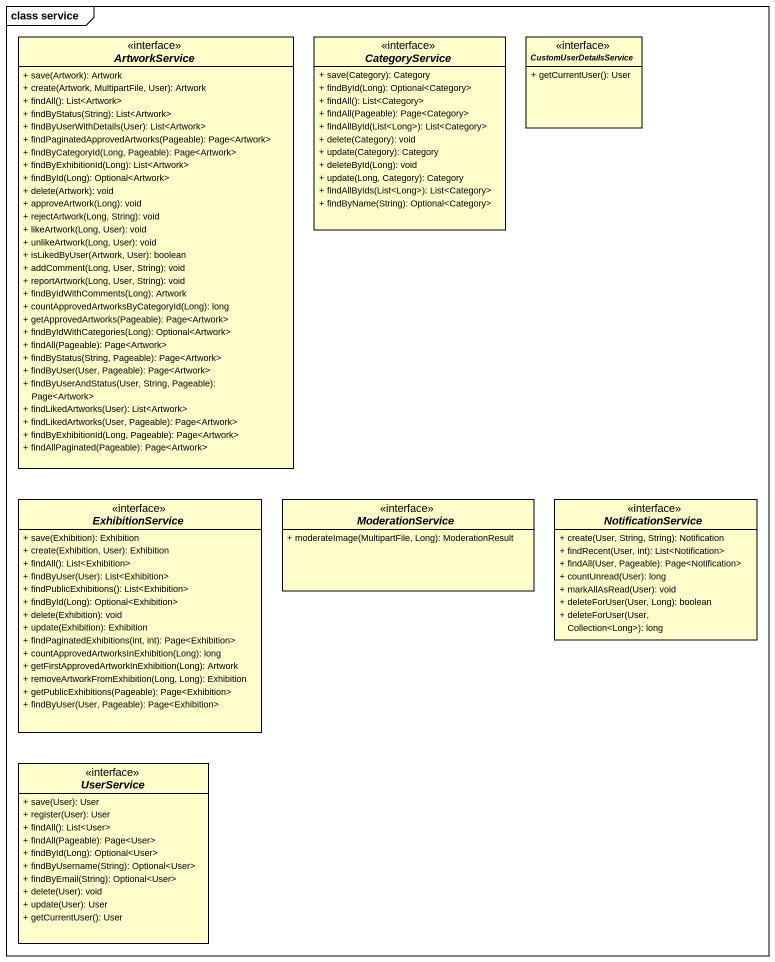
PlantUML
@startuml
mainframe class service
hide circle
hide empty members
skinparam classAttributeIconSize 0
interface ArtworkService <<interface>> {
  + save(Artwork): Artwork
  + create(Artwork, MultipartFile, User): Artwork
  + findAll(): List<Artwork>
  + findByStatus(String): List<Artwork>
  + findByUserWithDetails(User): List<Artwork>
  + findPaginatedApprovedArtworks(Pageable): Page<Artwork>
  + findByCategoryId(Long, Pageable): Page<Artwork>
  + findByExhibitionId(Long): List<Artwork>
  + findById(Long): Optional<Artwork>
  + delete(Artwork): void
  + approveArtwork(Long): void
  + rejectArtwork(Long, String): void
  + likeArtwork(Long, User): void
  + unlikeArtwork(Long, User): void
  + isLikedByUser(Artwork, User): boolean
  + addComment(Long, User, String): void
  + reportArtwork(Long, User, String): void
  + findByIdWithComments(Long): Artwork
  + countApprovedArtworksByCategoryId(Long): long
  + getApprovedArtworks(Pageable): Page<Artwork>
  + findByIdWithCategories(Long): Optional<Artwork>
  + findAll(Pageable): Page<Artwork>
  + findByStatus(String, Pageable): Page<Artwork>
  + findByUser(User, Pageable): Page<Artwork>
  + findByUserAndStatus(User, String, Pageable): Page<Artwork>
  + findLikedArtworks(User): List<Artwork>
  + findLikedArtworks(User, Pageable): Page<Artwork>
  + findByExhibitionId(Long, Pageable): Page<Artwork>
  + findAllPaginated(Pageable): Page<Artwork>
}
interface CategoryService <<interface>> {
  + save(Category): Category
  + findById(Long): Optional<Category>
  + findAll(): List<Category>
  + findAll(Pageable): Page<Category>
  + findAllById(List<Long>): List<Category>
  + delete(Category): void
  + update(Category): Category
  + deleteById(Long): void
  + update(Long, Category): Category
  + findAllByIds(List<Long>): List<Category>
  + findByName(String): Optional<Category>
}
interface CustomUserDetailsService <<interface>> {
  + getCurrentUser(): User
}
interface ExhibitionService <<interface>> {
  + save(Exhibition): Exhibition
  + create(Exhibition, User): Exhibition
  + findAll(): List<Exhibition>
  + findByUser(User): List<Exhibition>
  + findPublicExhibitions(): List<Exhibition>
  + findById(Long): Optional<Exhibition>
  + delete(Exhibition): void
  + update(Exhibition): Exhibition
  + findPaginatedExhibitions(int, int): Page<Exhibition>
  + countApprovedArtworksInExhibition(Long): long
  + getFirstApprovedArtworkInExhibition(Long): Artwork
  + removeArtworkFromExhibition(Long, Long): Exhibition
  + getPublicExhibitions(Pageable): Page<Exhibition>
  + findByUser(User, Pageable): Page<Exhibition>
}
interface ModerationService <<interface>> {
  + moderateImage(MultipartFile, Long): ModerationResult
}
interface NotificationService <<interface>> {
  + create(User, String, String): Notification
  + findRecent(User, int): List<Notification>
  + findAll(User, Pageable): Page<Notification>
  + countUnread(User): long
  + markAllAsRead(User): void
  + deleteForUser(User, Long): boolean
  + deleteForUser(User, Collection<Long>): long
}
interface UserService <<interface>> {
  + save(User): User
  + register(User): User
  + findAll(): List<User>
  + findAll(Pageable): Page<User>
  + findById(Long): Optional<User>
  + findByUsername(String): Optional<User>
  + findByEmail(String): Optional<User>
  + delete(User): void
  + update(User): User
  + getCurrentUser(): User
}
@enduml
